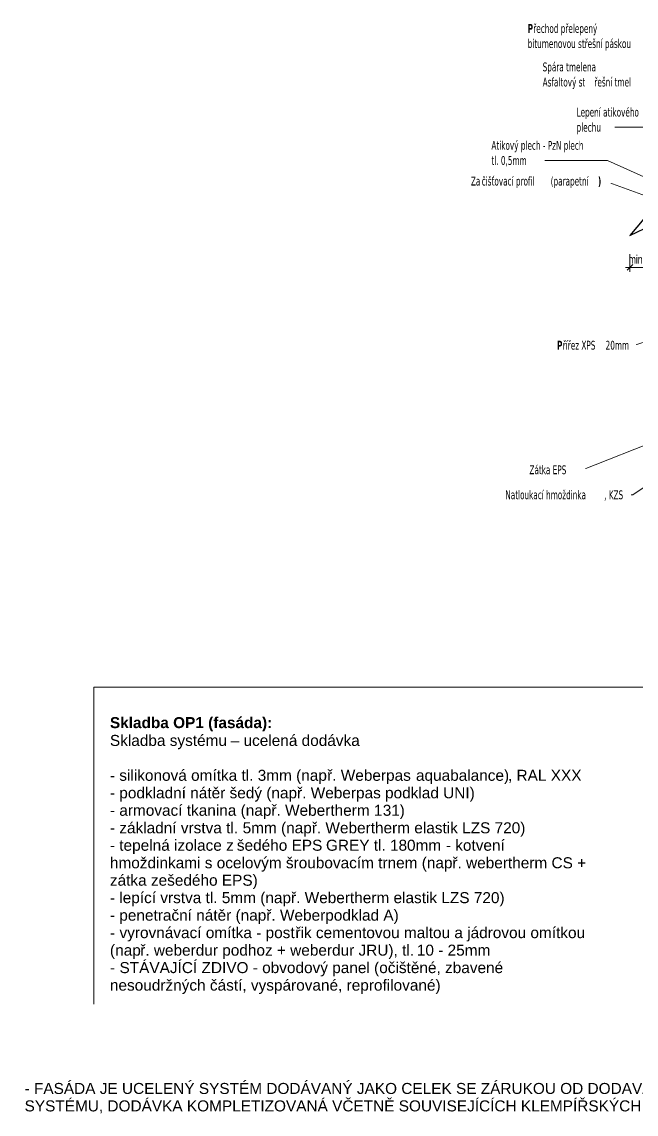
# Model space of a CAD drawing. Header units: millimetres. Extents: x 3788 to 5399, y 2613 to 3853.
# Drawn here: x 3788 to 4486, y 2613 to 3853 of the extents above; entities that cross this region are included whole.
import ezdxf

# ---------------------------------------------------------------- set-up
doc = ezdxf.new("R2010")
doc.units = ezdxf.units.MM
for name, color, linetype, lineweight in [('A-ANNO-DIMS', 211, 'Continuous', 9), ('A-ANNO-DIMS-5', 211, 'Continuous', 9), ('A-DETL', 90, 'Continuous', 18), ('A-DETL-THIN', 151, 'Continuous', 18), ('G-ANNO-TEXT', 231, 'Continuous', 9)]:
    doc.layers.add(name, color=color, linetype=linetype, lineweight=lineweight)
doc.styles.add('Arial', font='arial.ttf', dxfattribs={"width": 0.7, "height": 10})
doc.styles.add('Arial_1', font='arial.ttf', dxfattribs={"height": 12.5})
doc.styles.add('Arial_B', font='arialbd.ttf', dxfattribs={"height": 12.5})
doc.styles.add('Tahoma', font='tahoma.ttf', dxfattribs={"width": 0.7, "height": 10})
doc.styles.add('Tahoma_B', font='tahomabd.ttf', dxfattribs={"width": 0.7, "height": 10})
doc.dimstyles.new('Vnitřní_-_průhledné_1', dxfattribs={"dimscale": 304.8, "dimtxt": 10.202594, "dimasz": 0.021325, "dimexe": 0.016404, "dimexo": 0.0625, "dimgap": 0.003281, "dimtad": 1, "dimdec": 0, "dimrnd": 5, "dimzin": 0, "dimdsep": 46, "dimtxsty": 'Arial', "dimblk1": 'OBLIQUE', "dimblk2": 'OBLIQUE', "dimsah": 1, "dimcen": 0.09, "dimdle": 0.016404, "dimazin": 0, "dimtfac": 1, "dimtdec": 4, "dimtix": 1, "dimtmove": 0, "dimatfit": 3, "dimfxl": 0.049213, "dimfxlon": 1, "dimtvp": 1, "dimtolj": 1, "dimtzin": 0, "dimarcsym": 2})

# ---------------------------------------------------------------- blocks, each defined once
blk = doc.blocks.new('DIMBLOCK7-At')
at = {"layer": 'A-ANNO-DIMS-5'}
for p, q in [((4478.5, 3574.1), (4478.5, 3589.1)), ((4523.3, 3574.1), (4523.3, 3589.1)), ((4473.5, 3574.1), (4528.3, 3574.1)), ((4478.5, 3574.1), (4478.5, 3569.1)), ((4523.3, 3574.1), (4523.3, 3569.1))]:
    blk.add_line(p, q, dxfattribs=at)
at = {"layer": 'A-ANNO-DIMS-5', "lineweight": 18}
for p, q in [((4478.5, 3574.1), (4475.2, 3570.8)), ((4478.5, 3574.1), (4481.7, 3577.3)), ((4523.3, 3574.1), (4520, 3570.8)), ((4523.3, 3574.1), (4526.5, 3577.3))]:
    blk.add_line(p, q, dxfattribs=at)
at = {"layer": 'A-ANNO-DIMS-5', "color": 0, "insert": (4477.1, 3588.1), "char_height": 10, "width": 57.072, "attachment_point": 1, "line_spacing_factor": 0.941778, "style": 'Arial'}
blk.add_mtext('min. 30mm', dxfattribs=at)
blk = doc.blocks.new('_Oblique')
at = {"color": 0, "linetype": 'ByBlock', "lineweight": -2}
blk.add_line((-0.5, -0.5), (0.5, 0.5), dxfattribs=at)

msp = doc.modelspace()

# ---------------------------------------------------------------- linework, layer by layer
at = {"layer": 'A-DETL', "lineweight": 25}
for p, q in [((4504.1, 3641), (4478.5, 3610.4)), ((4478.5, 3610.4), (4503.9, 3622.3))]:
    msp.add_line(p, q, dxfattribs=at)
at = {"layer": 'A-DETL-THIN'}
for p in [(4518.3, 3097.5), (3869.5, 2737.5)]:
    msp.add_line(p, (3869.5, 3097.5), dxfattribs=at)
at = {"layer": 'G-ANNO-TEXT', "color": 10}
for p, q in [((4518.9, 3733.1), (4453.9, 3733.1)), ((4453, 3695.4), (4371.3, 3695.4)), ((4450.3, 3672), (4449.3, 3672)), ((4538.1, 3639.7), (4450.3, 3672)), ((4724.1, 3561.8), (4483.7, 3485.7)), ((4483.7, 3485.7), (4480.7, 3485.7)), ((4537.2, 3388.7), (4424.6, 3344.3)), ((4593.3, 3391.6), (4482, 3315.9)), ((4424.6, 3344.3), (4417.1, 3344.3)), ((4482, 3315.9), (4474.7, 3315.9))]:
    msp.add_line(p, q, dxfattribs=at)

# ---------------------------------------------------------------- texts
at = {"layer": 'G-ANNO-TEXT', "color": 1, "char_height": 10, "attachment_point": 1, "style": 'Tahoma_B', "bg_fill": 3, "box_fill_scale": 1.25, "bg_fill_color": 256, "bg_fill_true_color": 13158600, "bg_fill_transparency": 0}
for s, insert, width in [('\\fTahoma|b1|i0|c238|p34|;\\W.7;P', (4362.4, 3850.3), 7.857), ('Spára tmelena ', (4379.4, 3806.6), 92.314), ('Lepení atikového ', (4417.9, 3755.3), 108.589), ('Za', (4297.9, 3677), 14.871), ('\\fTahoma|b1|i0|c238|p34|;\\W.7;P', (4395.8, 3490.7), 7.857)]:
    msp.add_mtext(s, dxfattribs=dict(at, insert=insert, width=width))
at = {"layer": 'G-ANNO-TEXT', "color": 7, "char_height": 12.5, "attachment_point": 1, "bg_fill": 3, "box_fill_scale": 1.25, "bg_fill_color": 256, "bg_fill_true_color": 13158600, "bg_fill_transparency": 0}
for s, insert, width, style in [('Skladba OP1 (fasáda):', (3887.9, 3063.5), 222.468, 'Arial_B'), ('- silikonová omítka tl. 3mm (nap', (3887.9, 3003.7), 299.029, 'Arial_1'), ('- FASÁDA JE UCELENÝ SYSTÉM DODÁVANÝ JAKO CELEK SE ZÁRUKOU OD DODAVATELE, PROVEDENÍ DLE TYPOVÝCH ŘEŠENÍ VYBRANÉHO ', (3791, 2648.2), 1449.852, 'Arial_1')]:
    msp.add_mtext(s, dxfattribs=dict(at, insert=insert, width=width, style=style))

# ---------------------------------------------------------------- dimensions: what is measured, and where the dimension line sits
at = {"layer": 'A-ANNO-DIMS'}
dim = msp.add_linear_dim(base=(4523.3, 3574.1), p1=(4478.5, 3589.1), p2=(4523.3, 3589.1), text='min. 30mm', dimstyle='Vnitřní_-_průhledné_1', override={"dimpost": '<>', "dimfxl": 44.783567}, dxfattribs=at)
dim.commit()
dim.dimension.update_dxf_attribs({"geometry": 'DIMBLOCK7-At', "text_midpoint": (4500.9, 3580.2)})

# ---------------------------------------------------------------- next in the draw order: texts
at = {"layer": 'G-ANNO-TEXT', "color": 1, "char_height": 10, "attachment_point": 1, "style": 'Tahoma_B', "bg_fill": 3, "box_fill_scale": 1.25, "bg_fill_color": 256, "bg_fill_true_color": 13158600, "bg_fill_transparency": 0}
for s, insert, width in [('řechod přelepený ', (4368.8, 3850.3), 110.272), ('Asfaltový st', (4379.4, 3789.4), 71.27), ('plechu', (4417.9, 3738.1), 40.686), ('čišťovací profil', (4310.2, 3677), 91.753), ('řířez XPS', (4402.3, 3490.7), 55.276), ('Zátka EPS', (4364.4, 3349.3), 60.888), ('Natloukací hmoždinka', (4337, 3320.9), 136.086)]:
    msp.add_mtext(s, dxfattribs=dict(at, insert=insert, width=width))
at = {"layer": 'G-ANNO-TEXT', "color": 7, "char_height": 12.5, "attachment_point": 1, "style": 'Arial_1', "bg_fill": 3, "box_fill_scale": 1.25, "bg_fill_color": 256, "bg_fill_true_color": 13158600, "bg_fill_transparency": 0}
for s, insert, width in [('Skladba systému ', (3887.9, 3043.3), 166.35), ('ř. Weberpas ', (4134.6, 3003.7), 122.257), ('SYSTÉMU, DODÁVKA KOMPLETIZOVANÁ VČETNĚ SOUVISEJÍCÍCH KLEMPÍŘSKÝCH PRVKŮ, KOTEVNÍHO A SPOJOVACÍHO MATERIÁLU', (3791, 2628.4), 1367.679)]:
    msp.add_mtext(s, dxfattribs=dict(at, insert=insert, width=width))

# ---------------------------------------------------------------- next in the draw order: texts
at = {"layer": 'G-ANNO-TEXT', "color": 1, "char_height": 10, "attachment_point": 1, "bg_fill": 3, "box_fill_scale": 1.25, "bg_fill_color": 256, "bg_fill_true_color": 13158600, "bg_fill_transparency": 0}
for s, insert, width, style in [('bitumenovou střešní páskou', (4362.4, 3833.1), 173.405, 'Tahoma_B'), ('řešní tmel', (4438.2, 3789.4), 61.449, 'Tahoma_B'), ('Atikový plech - PzN plech ', (4321.2, 3717.6), 156.85, 'Tahoma_B'), (' (parapetní', (4385.9, 3677), 68.184, 'Tahoma_B'), ('\\fTahoma|b0|i0|c238|p34|;\\W.7; ', (4447.9, 3490.7), 3.648, 'Tahoma'), (', KZS', (4449.3, 3320.9), 27.778, 'Tahoma')]:
    msp.add_mtext(s, dxfattribs=dict(at, insert=insert, width=width, style=style))
at = {"layer": 'G-ANNO-TEXT', "color": 7, "char_height": 12.5, "attachment_point": 1, "style": 'Arial_1', "bg_fill": 3, "box_fill_scale": 1.25, "bg_fill_color": 256, "bg_fill_true_color": 13158600, "bg_fill_transparency": 0}
for s, insert, width in [('\\fArial|b0|i0|c238|p34|;–', (4025.2, 3043.3), 11.624), ('aquabalance)', (4235.5, 3003.7), 126.667)]:
    msp.add_mtext(s, dxfattribs=dict(at, insert=insert, width=width))

# ---------------------------------------------------------------- next in the draw order: texts
at = {"layer": 'G-ANNO-TEXT', "color": 1, "char_height": 10, "attachment_point": 1, "bg_fill": 3, "box_fill_scale": 1.25, "bg_fill_color": 256, "bg_fill_true_color": 13158600, "bg_fill_transparency": 0}
for s, insert, width, style in [('tl. 0,5mm', (4321.2, 3700.4), 57.802, 'Tahoma_B'), ('\\fTahoma|b1|i0|c238|p34|;\\W.7;)', (4442.2, 3677), 5.612, 'Tahoma_B'), ('\\fTahoma|b0|i0|c238|p34|;\\W.7;2', (4450.9, 3490.7), 6.454, 'Tahoma')]:
    msp.add_mtext(s, dxfattribs=dict(at, insert=insert, width=width, style=style))
at = {"layer": 'G-ANNO-TEXT', "color": 7, "char_height": 12.5, "attachment_point": 1, "style": 'Arial_1', "bg_fill": 3, "box_fill_scale": 1.25, "bg_fill_color": 256, "bg_fill_true_color": 13158600, "bg_fill_transparency": 0}
for s, insert, width in [(' ucelená dodávka ', (4034.8, 3043.3), 170.359), (', RAL ', (4340, 3003.7), 58.924)]:
    msp.add_mtext(s, dxfattribs=dict(at, insert=insert, width=width))

# ---------------------------------------------------------------- next in the draw order: linework, layer by layer
at = {"layer": 'G-ANNO-TEXT', "color": 10}
msp.add_line((4569, 3642.8), (4453, 3695.4), dxfattribs=at)

# ---------------------------------------------------------------- next in the draw order: texts
at = {"layer": 'G-ANNO-TEXT', "color": 1, "insert": (4456.2, 3490.7), "char_height": 10, "width": 26.656, "attachment_point": 1, "style": 'Tahoma', "bg_fill": 3, "box_fill_scale": 1.25, "bg_fill_color": 256, "bg_fill_true_color": 13158600, "bg_fill_transparency": 0}
msp.add_mtext('0mm', dxfattribs=at)
at = {"layer": 'G-ANNO-TEXT', "color": 7, "insert": (4388.6, 3003.7), "char_height": 12.5, "width": 42.089, "attachment_point": 1, "style": 'Arial_1', "bg_fill": 3, "box_fill_scale": 1.25, "bg_fill_color": 256, "bg_fill_true_color": 13158600, "bg_fill_transparency": 0}
msp.add_mtext('XXX', dxfattribs=at)

# ---------------------------------------------------------------- next in the draw order: texts
at = {"layer": 'G-ANNO-TEXT', "color": 7, "insert": (3887.9, 2983.8), "char_height": 12.5, "width": 501.456, "attachment_point": 1, "style": 'Arial_1', "bg_fill": 3, "box_fill_scale": 1.25, "bg_fill_color": 256, "bg_fill_true_color": 13158600, "bg_fill_transparency": 0}
msp.add_mtext('- podkladní nátěr šedý (např. Weberpas podklad UNI)', dxfattribs=at)

# ---------------------------------------------------------------- next in the draw order: texts
at = {"layer": 'G-ANNO-TEXT', "color": 7, "insert": (3887.9, 2964), "char_height": 12.5, "width": 375.591, "attachment_point": 1, "style": 'Arial_1', "bg_fill": 3, "box_fill_scale": 1.25, "bg_fill_color": 256, "bg_fill_true_color": 13158600, "bg_fill_transparency": 0}
msp.add_mtext('- armovací tkanina (např. Webertherm 1', dxfattribs=at)

# ---------------------------------------------------------------- next in the draw order: texts
at = {"layer": 'G-ANNO-TEXT', "color": 7, "char_height": 12.5, "attachment_point": 1, "style": 'Arial_1', "bg_fill": 3, "box_fill_scale": 1.25, "bg_fill_color": 256, "bg_fill_true_color": 13158600, "bg_fill_transparency": 0}
for s, insert, width in [('31', (4197.8, 2964), 23.249), ('- základní vrstva tl. ', (3887.9, 2944.1), 182.785)]:
    msp.add_mtext(s, dxfattribs=dict(at, insert=insert, width=width))

# ---------------------------------------------------------------- next in the draw order: texts
for s, insert, width in [('\\fArial|b0|i0|c238|p34|;)', (4217, 2964), 7.215), ('\\fArial|b0|i0|c238|p34|;5', (4038.7, 2944.1), 11.624)]:
    msp.add_mtext(s, dxfattribs=dict(at, insert=insert, width=width))

# ---------------------------------------------------------------- next in the draw order: texts
at = {"layer": 'G-ANNO-TEXT', "color": 7, "insert": (4048.3, 2944.1), "char_height": 12.5, "width": 378.396, "attachment_point": 1, "style": 'Arial_1', "bg_fill": 3, "box_fill_scale": 1.25, "bg_fill_color": 256, "bg_fill_true_color": 13158600, "bg_fill_transparency": 0}
msp.add_mtext('mm (např. Webertherm elastik LZS 720)', dxfattribs=at)

# ---------------------------------------------------------------- next in the draw order: texts
at = {"layer": 'G-ANNO-TEXT', "color": 7, "insert": (3887.9, 2924.3), "char_height": 12.5, "width": 174.768, "attachment_point": 1, "style": 'Arial_1', "bg_fill": 3, "box_fill_scale": 1.25, "bg_fill_color": 256, "bg_fill_true_color": 13158600, "bg_fill_transparency": 0}
msp.add_mtext('- tepelná izolace z\xa0', dxfattribs=at)

# ---------------------------------------------------------------- next in the draw order: texts
at = {"layer": 'G-ANNO-TEXT', "color": 7, "insert": (4032.1, 2924.3), "char_height": 12.5, "width": 116.646, "attachment_point": 1, "style": 'Arial_1', "bg_fill": 3, "box_fill_scale": 1.25, "bg_fill_color": 256, "bg_fill_true_color": 13158600, "bg_fill_transparency": 0}
msp.add_mtext('šedého EPS', dxfattribs=at)

# ---------------------------------------------------------------- next in the draw order: texts
at = {"layer": 'G-ANNO-TEXT', "color": 7, "insert": (4128.4, 2924.3), "char_height": 12.5, "width": 6.013, "attachment_point": 1, "style": 'Arial_1', "bg_fill": 3, "box_fill_scale": 1.25, "bg_fill_color": 256, "bg_fill_true_color": 13158600, "bg_fill_transparency": 0}
msp.add_mtext('\\fArial|b0|i0|c238|p34|; ', dxfattribs=at)

# ---------------------------------------------------------------- next in the draw order: texts
at = {"layer": 'G-ANNO-TEXT', "color": 7, "insert": (4133.3, 2924.3), "char_height": 12.5, "width": 65.738, "attachment_point": 1, "style": 'Arial_1', "bg_fill": 3, "box_fill_scale": 1.25, "bg_fill_color": 256, "bg_fill_true_color": 13158600, "bg_fill_transparency": 0}
msp.add_mtext('GREY ', dxfattribs=at)

# ---------------------------------------------------------------- next in the draw order: texts
at = {"layer": 'G-ANNO-TEXT', "color": 7, "insert": (4187.6, 2924.3), "char_height": 12.5, "width": 34.072, "attachment_point": 1, "style": 'Arial_1', "bg_fill": 3, "box_fill_scale": 1.25, "bg_fill_color": 256, "bg_fill_true_color": 13158600, "bg_fill_transparency": 0}
msp.add_mtext('tl. 1', dxfattribs=at)

# ---------------------------------------------------------------- next in the draw order: texts
at = {"layer": 'G-ANNO-TEXT', "color": 7, "insert": (4215.7, 2924.3), "char_height": 12.5, "width": 11.624, "attachment_point": 1, "style": 'Arial_1', "bg_fill": 3, "box_fill_scale": 1.25, "bg_fill_color": 256, "bg_fill_true_color": 13158600, "bg_fill_transparency": 0}
msp.add_mtext('\\fArial|b0|i0|c238|p34|;8', dxfattribs=at)

# ---------------------------------------------------------------- next in the draw order: texts
at = {"layer": 'G-ANNO-TEXT', "color": 7, "insert": (4225.3, 2924.3), "char_height": 12.5, "width": 47.7, "attachment_point": 1, "style": 'Arial_1', "bg_fill": 3, "box_fill_scale": 1.25, "bg_fill_color": 256, "bg_fill_true_color": 13158600, "bg_fill_transparency": 0}
msp.add_mtext('0mm', dxfattribs=at)

# ---------------------------------------------------------------- next in the draw order: texts
at = {"layer": 'G-ANNO-TEXT', "color": 7, "insert": (4264.6, 2924.3), "char_height": 12.5, "width": 93.397, "attachment_point": 1, "style": 'Arial_1', "bg_fill": 3, "box_fill_scale": 1.25, "bg_fill_color": 256, "bg_fill_true_color": 13158600, "bg_fill_transparency": 0}
msp.add_mtext(' - kotvení ', dxfattribs=at)

# ---------------------------------------------------------------- next in the draw order: texts
at = {"layer": 'G-ANNO-TEXT', "color": 7, "insert": (3887.9, 2904.4), "char_height": 12.5, "width": 471.392, "attachment_point": 1, "style": 'Arial_1', "bg_fill": 3, "box_fill_scale": 1.25, "bg_fill_color": 256, "bg_fill_true_color": 13158600, "bg_fill_transparency": 0}
msp.add_mtext('hmoždinkami s ocelovým šroubovacím trnem (nap', dxfattribs=at)

# ---------------------------------------------------------------- next in the draw order: texts
at = {"layer": 'G-ANNO-TEXT', "color": 7, "char_height": 12.5, "attachment_point": 1, "style": 'Arial_1', "bg_fill": 3, "box_fill_scale": 1.25, "bg_fill_color": 256, "bg_fill_true_color": 13158600, "bg_fill_transparency": 0}
for s, insert, width in [('ř. webertherm CS + ', (4276.9, 2904.4), 189.198), ('zátka zešedého EPS)', (3887.9, 2884.6), 202.426)]:
    msp.add_mtext(s, dxfattribs=dict(at, insert=insert, width=width))

# ---------------------------------------------------------------- next in the draw order: texts
at = {"layer": 'G-ANNO-TEXT', "color": 7, "insert": (3887.9, 2864.8), "char_height": 12.5, "width": 545.548, "attachment_point": 1, "style": 'Arial_1', "bg_fill": 3, "box_fill_scale": 1.25, "bg_fill_color": 256, "bg_fill_true_color": 13158600, "bg_fill_transparency": 0}
msp.add_mtext('- lepící vrstva tl. 5mm (např. Webertherm elastik LZS 720)', dxfattribs=at)

# ---------------------------------------------------------------- next in the draw order: texts
at = {"layer": 'G-ANNO-TEXT', "color": 7, "insert": (3887.9, 2844.9), "char_height": 12.5, "width": 396.434, "attachment_point": 1, "style": 'Arial_1', "bg_fill": 3, "box_fill_scale": 1.25, "bg_fill_color": 256, "bg_fill_true_color": 13158600, "bg_fill_transparency": 0}
msp.add_mtext('- penetrační nátěr (např. Weberpodklad A)', dxfattribs=at)

# ---------------------------------------------------------------- next in the draw order: texts
at = {"layer": 'G-ANNO-TEXT', "color": 7, "insert": (3887.9, 2825.1), "char_height": 12.5, "width": 13.228, "attachment_point": 1, "style": 'Arial_1', "bg_fill": 3, "box_fill_scale": 1.25, "bg_fill_color": 256, "bg_fill_true_color": 13158600, "bg_fill_transparency": 0}
msp.add_mtext('- ', dxfattribs=at)

# ---------------------------------------------------------------- next in the draw order: texts
at = {"layer": 'G-ANNO-TEXT', "color": 7, "insert": (3898.8, 2825.1), "char_height": 12.5, "width": 242.11, "attachment_point": 1, "style": 'Arial_1', "bg_fill": 3, "box_fill_scale": 1.25, "bg_fill_color": 256, "bg_fill_true_color": 13158600, "bg_fill_transparency": 0}
msp.add_mtext('vyrovnávací omítka - post', dxfattribs=at)

# ---------------------------------------------------------------- next in the draw order: texts
at = {"layer": 'G-ANNO-TEXT', "color": 7, "char_height": 12.5, "attachment_point": 1, "style": 'Arial_1', "bg_fill": 3, "box_fill_scale": 1.25, "bg_fill_color": 256, "bg_fill_true_color": 13158600, "bg_fill_transparency": 0}
for s, insert, width in [('řik cementovou maltou a jádrovou omítkou ', (4098.6, 2825.1), 404.051), ('\\fArial|b0|i0|c238|p34|;(', (3887.9, 2805.2), 7.215)]:
    msp.add_mtext(s, dxfattribs=dict(at, insert=insert, width=width))

# ---------------------------------------------------------------- next in the draw order: texts
at = {"layer": 'G-ANNO-TEXT', "color": 7, "insert": (3893.9, 2805.2), "char_height": 12.5, "width": 34.473, "attachment_point": 1, "style": 'Arial_1', "bg_fill": 3, "box_fill_scale": 1.25, "bg_fill_color": 256, "bg_fill_true_color": 13158600, "bg_fill_transparency": 0}
msp.add_mtext('nap', dxfattribs=at)

# ---------------------------------------------------------------- next in the draw order: texts
at = {"layer": 'G-ANNO-TEXT', "color": 7, "char_height": 12.5, "attachment_point": 1, "style": 'Arial_1', "bg_fill": 3, "box_fill_scale": 1.25, "bg_fill_color": 256, "bg_fill_true_color": 13158600, "bg_fill_transparency": 0}
for s, insert, width in [('ř. weberdur podhoz + weberdur JRU), tl. ', (3922.3, 2805.2), 380.802), ('- ', (3887.9, 2785.4), 13.228)]:
    msp.add_mtext(s, dxfattribs=dict(at, insert=insert, width=width))

# ---------------------------------------------------------------- next in the draw order: texts
at = {"layer": 'G-ANNO-TEXT', "color": 7, "insert": (4236.5, 2805.2), "char_height": 12.5, "width": 54.114, "attachment_point": 1, "style": 'Arial_1', "bg_fill": 3, "box_fill_scale": 1.25, "bg_fill_color": 256, "bg_fill_true_color": 13158600, "bg_fill_transparency": 0}
msp.add_mtext('10 - 2', dxfattribs=at)

# ---------------------------------------------------------------- next in the draw order: texts
at = {"layer": 'G-ANNO-TEXT', "color": 7, "char_height": 12.5, "attachment_point": 1, "style": 'Arial_1', "bg_fill": 3, "box_fill_scale": 1.25, "bg_fill_color": 256, "bg_fill_true_color": 13158600, "bg_fill_transparency": 0}
for s, insert, width in [('5mm', (4281.2, 2805.2), 47.7), ('STÁVAJÍCÍ ZDIVO - obvodový panel', (3898.8, 2785.4), 344.325)]:
    msp.add_mtext(s, dxfattribs=dict(at, insert=insert, width=width))

# ---------------------------------------------------------------- next in the draw order: texts
at = {"layer": 'G-ANNO-TEXT', "color": 7, "insert": (4182.9, 2785.4), "char_height": 12.5, "width": 6.013, "attachment_point": 1, "style": 'Arial_1', "bg_fill": 3, "box_fill_scale": 1.25, "bg_fill_color": 256, "bg_fill_true_color": 13158600, "bg_fill_transparency": 0}
msp.add_mtext('\\fArial|b0|i0|c238|p34|; ', dxfattribs=at)

# ---------------------------------------------------------------- next in the draw order: texts
at = {"layer": 'G-ANNO-TEXT', "color": 7, "insert": (4187.9, 2785.4), "char_height": 12.5, "width": 7.215, "attachment_point": 1, "style": 'Arial_1', "bg_fill": 3, "box_fill_scale": 1.25, "bg_fill_color": 256, "bg_fill_true_color": 13158600, "bg_fill_transparency": 0}
msp.add_mtext('\\fArial|b0|i0|c238|p34|;(', dxfattribs=at)

# ---------------------------------------------------------------- next in the draw order: texts
at = {"layer": 'G-ANNO-TEXT', "color": 7, "insert": (4193.8, 2785.4), "char_height": 12.5, "width": 175.169, "attachment_point": 1, "style": 'Arial_1', "bg_fill": 3, "box_fill_scale": 1.25, "bg_fill_color": 256, "bg_fill_true_color": 13158600, "bg_fill_transparency": 0}
msp.add_mtext('očištěné, zbavené ', dxfattribs=at)

# ---------------------------------------------------------------- next in the draw order: texts
at = {"layer": 'G-ANNO-TEXT', "color": 7, "insert": (3887.9, 2765.5), "char_height": 12.5, "width": 452.553, "attachment_point": 1, "style": 'Arial_1', "bg_fill": 3, "box_fill_scale": 1.25, "bg_fill_color": 256, "bg_fill_true_color": 13158600, "bg_fill_transparency": 0}
msp.add_mtext('nesoudržných částí, vyspárované, reprofilované)', dxfattribs=at)

doc.saveas('drawing.dxf')
